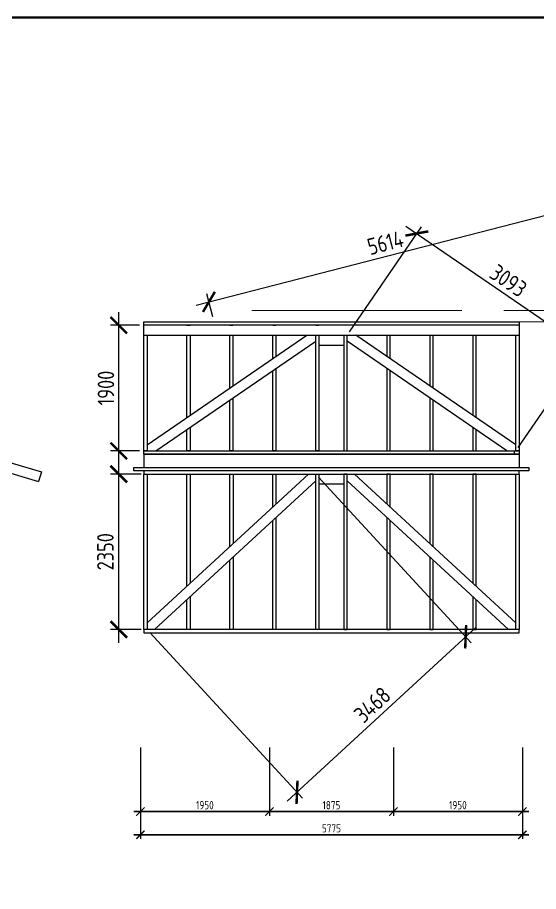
# Model space of a CAD drawing. Header units: millimetres. Extents: x 743280 to 1140305, y -337608 to -106611.
# Drawn here: x 980195 to 988072, y -239035 to -225820 of the extents above; entities that cross this region are included whole.
import ezdxf

# ---------------------------------------------------------------- set-up
doc = ezdxf.new("R2010")
doc.units = ezdxf.units.MM
doc.header["$PDMODE"] = 35
doc.linetypes.add('осевая', pattern=[50.8, 31.75, -6.35, 6.35, -6.35])
doc.layers.get('Defpoints').update_dxf_attribs({"color": 9})
for name, color, linetype, lineweight in [('ОСЕВЫЕ', 150, 'осевая', 13), ('ОСНОВНЫЕ', 7, 'Continuous', 30), ('РАЗМЕРЫ', 42, 'Continuous', 13), ('Сварка', 102, 'Continuous', 13)]:
    doc.layers.add(name, color=color, linetype=linetype, lineweight=lineweight)
doc.styles.add('GOST 2.304', font='CS_Gost2304.shx')
doc.dimstyles.new('СПДС', dxfattribs={"dimtxt": 2.5, "dimasz": 2.5, "dimexe": 1.25, "dimexo": 0.625, "dimtad": 1, "dimdec": 0, "dimtxsty": 'GOST 2.304', "dimblk": 'ARCHTICK', "dimblk1": 'ARCHTICK', "dimblk2": 'ARCHTICK', "dimcen": 2.5, "dimdle": 2, "dimadec": 0, "dimazin": 2, "dimtfac": 0.75, "dimtdec": 4, "dimtmove": 1, "dimatfit": 3, "dimfxl": 1, "dimtolj": 1, "dimarcsym": 1})

# ---------------------------------------------------------------- blocks, each defined once
blk = doc.blocks.new('_ArchTick')
at = {"color": 0, "linetype": 'ByBlock', "const_width": 0.15}
blk.add_lwpolyline([(-0.5, -0.5), (0.5, 0.5)], dxfattribs=at)
blk = doc.blocks.new('*D60')
at = {"layer": 'Defpoints', "color": 0, "ltscale": 100, "transparency": 16777216}
for p in [(988526, -228721), (988599, -229005), (983162, -230404)]:
    blk.add_point(p, dxfattribs=at)
at = {"layer": 'РАЗМЕРЫ', "color": 0, "lineweight": -2, "ltscale": 100, "transparency": 16777216}
for p, q in [((988584, -228944), (988495, -228600)), ((982895, -230170), (988720, -228671)), ((983146, -230344), (983058, -229999))]:
    blk.add_line(p, q, dxfattribs=at)
at = {"layer": 'РАЗМЕРЫ', "color": 0, "lineweight": -2, "ltscale": 100, "transparency": 16777216, "xscale": 250, "yscale": 250, "zscale": 250}
for p, rotation in [((988526, -228721), 14.42975224969767), ((983089, -230120), 194.4297522496977)]:
    blk.add_blockref('_ArchTick', p, dxfattribs=dict(at, rotation=rotation))
at = {"layer": 'РАЗМЕРЫ', "color": 0, "ltscale": 100, "transparency": 16777216, "insert": (985758, -229227), "char_height": 250, "attachment_point": 5, "rotation": 14.4298, "style": 'GOST 2.304'}
blk.add_mtext('\\A1;5614', dxfattribs=at)
blk = doc.blocks.new('*D61')
at = {"layer": 'Defpoints', "color": 0, "ltscale": 100, "transparency": 16777216}
for p in [(984703, -232723), (982153, -235073), (986971, -235184)]:
    blk.add_point(p, dxfattribs=at)
at = {"layer": 'РАЗМЕРЫ', "color": 0, "lineweight": -2, "ltscale": 100, "transparency": 16777216}
for p, q in [((984745, -232769), (987056, -235276)), ((984274, -237670), (987118, -235049)), ((982195, -235119), (984506, -237626))]:
    blk.add_line(p, q, dxfattribs=at)
at = {"layer": 'РАЗМЕРЫ', "color": 0, "lineweight": -2, "ltscale": 100, "transparency": 16777216, "xscale": 250, "yscale": 250, "zscale": 250}
for p, rotation in [((986971, -235184), 42.66269414087618), ((984421, -237534), 222.6626941408762)]:
    blk.add_blockref('_ArchTick', p, dxfattribs=dict(at, rotation=rotation))
at = {"layer": 'РАЗМЕРЫ', "color": 0, "ltscale": 100, "transparency": 16777216, "insert": (985561, -236212), "char_height": 250, "attachment_point": 5, "rotation": 42.6627, "style": 'GOST 2.304'}
blk.add_mtext('\\A1;3468', dxfattribs=at)
blk = doc.blocks.new('*D62')
at = {"layer": 'Defpoints', "color": 0, "ltscale": 100, "transparency": 16777216}
for p in [(981726, -232723), (982128, -232723), (982128, -235073)]:
    blk.add_point(p, dxfattribs=at)
at = {"layer": 'РАЗМЕРЫ', "color": 0, "lineweight": -2, "ltscale": 100, "transparency": 16777216}
for p, q in [((981726, -235273), (981726, -232523)), ((982066, -232723), (981601, -232723)), ((982066, -235073), (981601, -235073))]:
    blk.add_line(p, q, dxfattribs=at)
at = {"layer": 'РАЗМЕРЫ', "color": 0, "lineweight": -2, "ltscale": 100, "transparency": 16777216, "xscale": 250, "yscale": 250, "zscale": 250}
for p, rotation in [((981726, -232723), 90), ((981726, -235073), 270)]:
    blk.add_blockref('_ArchTick', p, dxfattribs=dict(at, rotation=rotation))
at = {"layer": 'РАЗМЕРЫ', "color": 0, "ltscale": 100, "transparency": 16777216, "insert": (981524, -233898), "char_height": 250, "attachment_point": 5, "rotation": 90, "style": 'GOST 2.304'}
blk.add_mtext('\\A1;2350', dxfattribs=at)
blk = doc.blocks.new('*D63')
at = {"layer": 'Defpoints', "color": 0, "ltscale": 100, "transparency": 16777216}
for p in [(981726, -230473), (982103, -230473), (982103, -232373)]:
    blk.add_point(p, dxfattribs=at)
at = {"layer": 'РАЗМЕРЫ', "color": 0, "lineweight": -2, "ltscale": 100, "transparency": 16777216}
for p, q in [((981726, -232573), (981726, -230273)), ((982041, -230473), (981601, -230473)), ((982041, -232373), (981601, -232373))]:
    blk.add_line(p, q, dxfattribs=at)
at = {"layer": 'РАЗМЕРЫ', "color": 0, "lineweight": -2, "ltscale": 100, "transparency": 16777216, "xscale": 250, "yscale": 250, "zscale": 250}
for p, rotation in [((981726, -230473), 90), ((981726, -232373), 270)]:
    blk.add_blockref('_ArchTick', p, dxfattribs=dict(at, rotation=rotation))
at = {"layer": 'РАЗМЕРЫ', "color": 0, "ltscale": 100, "transparency": 16777216, "insert": (981532, -231423), "char_height": 250, "attachment_point": 5, "rotation": 90, "style": 'GOST 2.304'}
blk.add_mtext('\\A1;1900', dxfattribs=at)
blk = doc.blocks.new('*D64')
at = {"layer": 'Defpoints', "color": 0, "ltscale": 100, "transparency": 16777216}
for p in [(985178, -230623), (988783, -230836), (987728, -232373)]:
    blk.add_point(p, dxfattribs=at)
at = {"layer": 'РАЗМЕРЫ', "color": 0, "lineweight": -2, "ltscale": 100, "transparency": 16777216}
for p, q in [((985213, -230572), (986304, -228983)), ((986068, -228973), (988948, -230949)), ((987763, -232322), (988854, -230733))]:
    blk.add_line(p, q, dxfattribs=at)
at = {"layer": 'РАЗМЕРЫ', "color": 0, "lineweight": -2, "ltscale": 100, "transparency": 16777216, "xscale": 250, "yscale": 250, "zscale": 250}
for p, rotation in [((986233, -229086), 145.5399292976562), ((988783, -230836), 325.5399292976563)]:
    blk.add_blockref('_ArchTick', p, dxfattribs=dict(at, rotation=rotation))
at = {"layer": 'РАЗМЕРЫ', "color": 0, "ltscale": 100, "transparency": 16777216, "insert": (987618, -229800), "char_height": 250, "attachment_point": 5, "rotation": 325.5399, "style": 'GOST 2.304'}
blk.add_mtext('\\A1;3093', dxfattribs=at)
blk = doc.blocks.new('*D178')
at = {"layer": 'Defpoints', "color": 0, "transparency": 16777216}
for p in [(982053, -236827), (987828, -236827), (987828, -238177)]:
    blk.add_point(p, dxfattribs=at)
at = {"layer": 'РАЗМЕРЫ', "color": 0, "lineweight": -2, "transparency": 16777216}
for p, q in [((982053, -236858), (982053, -238239)), ((987828, -236858), (987828, -238239)), ((981953, -238177), (987928, -238177))]:
    blk.add_line(p, q, dxfattribs=at)
at = {"layer": 'РАЗМЕРЫ', "color": 0, "lineweight": -2, "transparency": 16777216, "xscale": 125, "yscale": 125, "zscale": 125, "rotation": 180}
blk.add_blockref('_ArchTick', (982053, -238177), dxfattribs=at)
at = {"layer": 'РАЗМЕРЫ', "color": 0, "lineweight": -2, "transparency": 16777216, "xscale": 125, "yscale": 125, "zscale": 125}
blk.add_blockref('_ArchTick', (987828, -238177), dxfattribs=at)
at = {"layer": 'РАЗМЕРЫ', "color": 0, "transparency": 16777216, "insert": (984941, -238080), "char_height": 125, "attachment_point": 5, "style": 'GOST 2.304'}
blk.add_mtext('\\A1;5775', dxfattribs=at)
blk = doc.blocks.new('*D179')
at = {"layer": 'Defpoints', "color": 0, "transparency": 16777216}
for p in [(985878, -236827), (987828, -236827), (987828, -237827)]:
    blk.add_point(p, dxfattribs=at)
at = {"layer": 'РАЗМЕРЫ', "color": 0, "lineweight": -2, "transparency": 16777216}
for p, q in [((985878, -236858), (985878, -237889)), ((987828, -236858), (987828, -237889)), ((985778, -237827), (987928, -237827))]:
    blk.add_line(p, q, dxfattribs=at)
at = {"layer": 'РАЗМЕРЫ', "color": 0, "lineweight": -2, "transparency": 16777216, "xscale": 125, "yscale": 125, "zscale": 125, "rotation": 180}
blk.add_blockref('_ArchTick', (985878, -237827), dxfattribs=at)
at = {"layer": 'РАЗМЕРЫ', "color": 0, "lineweight": -2, "transparency": 16777216, "xscale": 125, "yscale": 125, "zscale": 125}
blk.add_blockref('_ArchTick', (987828, -237827), dxfattribs=at)
at = {"layer": 'РАЗМЕРЫ', "color": 0, "transparency": 16777216, "insert": (986853, -237729), "char_height": 125, "attachment_point": 5, "style": 'GOST 2.304'}
blk.add_mtext('\\A1;1950', dxfattribs=at)
blk = doc.blocks.new('*D180')
at = {"layer": 'Defpoints', "color": 0, "transparency": 16777216}
for p in [(984003, -236827), (985878, -236827), (985878, -237827)]:
    blk.add_point(p, dxfattribs=at)
at = {"layer": 'РАЗМЕРЫ', "color": 0, "lineweight": -2, "transparency": 16777216}
for p, q in [((984003, -236858), (984003, -237889)), ((985878, -236858), (985878, -237889)), ((983903, -237827), (985978, -237827))]:
    blk.add_line(p, q, dxfattribs=at)
at = {"layer": 'РАЗМЕРЫ', "color": 0, "lineweight": -2, "transparency": 16777216, "xscale": 125, "yscale": 125, "zscale": 125, "rotation": 180}
blk.add_blockref('_ArchTick', (984003, -237827), dxfattribs=at)
at = {"layer": 'РАЗМЕРЫ', "color": 0, "lineweight": -2, "transparency": 16777216, "xscale": 125, "yscale": 125, "zscale": 125}
blk.add_blockref('_ArchTick', (985878, -237827), dxfattribs=at)
at = {"layer": 'РАЗМЕРЫ', "color": 0, "transparency": 16777216, "insert": (984941, -237730), "char_height": 125, "attachment_point": 5, "style": 'GOST 2.304'}
blk.add_mtext('\\A1;1875', dxfattribs=at)
blk = doc.blocks.new('*D181')
at = {"layer": 'Defpoints', "color": 0, "transparency": 16777216}
for p in [(982053, -236827), (984003, -236827), (984003, -237827)]:
    blk.add_point(p, dxfattribs=at)
at = {"layer": 'РАЗМЕРЫ', "color": 0, "lineweight": -2, "transparency": 16777216}
for p, q in [((982053, -236858), (982053, -237889)), ((984003, -236858), (984003, -237889)), ((981953, -237827), (984103, -237827))]:
    blk.add_line(p, q, dxfattribs=at)
at = {"layer": 'РАЗМЕРЫ', "color": 0, "lineweight": -2, "transparency": 16777216, "xscale": 125, "yscale": 125, "zscale": 125, "rotation": 180}
blk.add_blockref('_ArchTick', (982053, -237827), dxfattribs=at)
at = {"layer": 'РАЗМЕРЫ', "color": 0, "lineweight": -2, "transparency": 16777216, "xscale": 125, "yscale": 125, "zscale": 125}
blk.add_blockref('_ArchTick', (984003, -237827), dxfattribs=at)
at = {"layer": 'РАЗМЕРЫ', "color": 0, "transparency": 16777216, "insert": (983028, -237729), "char_height": 125, "attachment_point": 5, "style": 'GOST 2.304'}
blk.add_mtext('\\A1;1950', dxfattribs=at)
blk = doc.blocks.new('*D182')
at = {"layer": 'Defpoints', "color": 0, "transparency": 16777216}
for p in [(982053, -236827), (987828, -236827), (982053, -238177)]:
    blk.add_point(p, dxfattribs=at)
at = {"layer": 'РАЗМЕРЫ', "color": 0, "lineweight": -2, "transparency": 16777216}
for p, q in [((982053, -236858), (982053, -238239)), ((987828, -236858), (987828, -238239)), ((987928, -238177), (981953, -238177))]:
    blk.add_line(p, q, dxfattribs=at)
at = {"layer": 'РАЗМЕРЫ', "color": 0, "lineweight": -2, "transparency": 16777216, "xscale": 125, "yscale": 125, "zscale": 125, "rotation": 180}
blk.add_blockref('_ArchTick', (982053, -238177), dxfattribs=at)
at = {"layer": 'РАЗМЕРЫ', "color": 0, "lineweight": -2, "transparency": 16777216, "xscale": 125, "yscale": 125, "zscale": 125}
blk.add_blockref('_ArchTick', (987828, -238177), dxfattribs=at)
at = {"layer": 'РАЗМЕРЫ', "color": 0, "transparency": 16777216, "insert": (984941, -238080), "char_height": 125, "attachment_point": 5, "style": 'GOST 2.304'}
blk.add_mtext('\\A1;5775', dxfattribs=at)
blk = doc.blocks.new('*D183')
at = {"layer": 'Defpoints', "color": 0, "transparency": 16777216}
for p in [(985878, -236827), (987828, -236827), (985878, -237827)]:
    blk.add_point(p, dxfattribs=at)
at = {"layer": 'РАЗМЕРЫ', "color": 0, "lineweight": -2, "transparency": 16777216}
for p, q in [((985878, -236858), (985878, -237889)), ((987828, -236858), (987828, -237889)), ((987928, -237827), (985778, -237827))]:
    blk.add_line(p, q, dxfattribs=at)
at = {"layer": 'РАЗМЕРЫ', "color": 0, "lineweight": -2, "transparency": 16777216, "xscale": 125, "yscale": 125, "zscale": 125, "rotation": 180}
blk.add_blockref('_ArchTick', (985878, -237827), dxfattribs=at)
at = {"layer": 'РАЗМЕРЫ', "color": 0, "lineweight": -2, "transparency": 16777216, "xscale": 125, "yscale": 125, "zscale": 125}
blk.add_blockref('_ArchTick', (987828, -237827), dxfattribs=at)
at = {"layer": 'РАЗМЕРЫ', "color": 0, "transparency": 16777216, "insert": (986853, -237729), "char_height": 125, "attachment_point": 5, "style": 'GOST 2.304'}
blk.add_mtext('\\A1;1950', dxfattribs=at)
blk = doc.blocks.new('*D184')
at = {"layer": 'Defpoints', "color": 0, "transparency": 16777216}
for p in [(984003, -236827), (985878, -236827), (984003, -237827)]:
    blk.add_point(p, dxfattribs=at)
at = {"layer": 'РАЗМЕРЫ', "color": 0, "lineweight": -2, "transparency": 16777216}
for p, q in [((984003, -236858), (984003, -237889)), ((985878, -236858), (985878, -237889)), ((985978, -237827), (983903, -237827))]:
    blk.add_line(p, q, dxfattribs=at)
at = {"layer": 'РАЗМЕРЫ', "color": 0, "lineweight": -2, "transparency": 16777216, "xscale": 125, "yscale": 125, "zscale": 125, "rotation": 180}
blk.add_blockref('_ArchTick', (984003, -237827), dxfattribs=at)
at = {"layer": 'РАЗМЕРЫ', "color": 0, "lineweight": -2, "transparency": 16777216, "xscale": 125, "yscale": 125, "zscale": 125}
blk.add_blockref('_ArchTick', (985878, -237827), dxfattribs=at)
at = {"layer": 'РАЗМЕРЫ', "color": 0, "transparency": 16777216, "insert": (984941, -237730), "char_height": 125, "attachment_point": 5, "style": 'GOST 2.304'}
blk.add_mtext('\\A1;1875', dxfattribs=at)
blk = doc.blocks.new('*D185')
at = {"layer": 'Defpoints', "color": 0, "transparency": 16777216}
for p in [(982053, -236827), (984003, -236827), (982053, -237827)]:
    blk.add_point(p, dxfattribs=at)
at = {"layer": 'РАЗМЕРЫ', "color": 0, "lineweight": -2, "transparency": 16777216}
for p, q in [((982053, -236858), (982053, -237889)), ((984003, -236858), (984003, -237889)), ((984103, -237827), (981953, -237827))]:
    blk.add_line(p, q, dxfattribs=at)
at = {"layer": 'РАЗМЕРЫ', "color": 0, "lineweight": -2, "transparency": 16777216, "xscale": 125, "yscale": 125, "zscale": 125, "rotation": 180}
blk.add_blockref('_ArchTick', (982053, -237827), dxfattribs=at)
at = {"layer": 'РАЗМЕРЫ', "color": 0, "lineweight": -2, "transparency": 16777216, "xscale": 125, "yscale": 125, "zscale": 125}
blk.add_blockref('_ArchTick', (984003, -237827), dxfattribs=at)
at = {"layer": 'РАЗМЕРЫ', "color": 0, "transparency": 16777216, "insert": (983028, -237729), "char_height": 125, "attachment_point": 5, "style": 'GOST 2.304'}
blk.add_mtext('\\A1;1950', dxfattribs=at)

msp = doc.modelspace()

# ---------------------------------------------------------------- linework, layer by layer
at = {"layer": 'ОСЕВЫЕ', "ltscale": 100}
for p, q in [((983739.7, -230250.2), (1003190.8, -230250.2)), ((983889.7, -230423.3), (997778.1, -230423.3))]:
    msp.add_line(p, q, dxfattribs=at)
at = {"layer": 'ОСНОВНЫЕ', "ltscale": 100}
for p, q in [((982103.1, -230623.3), (987778.1, -230623.3)), ((982153.1, -232282.3), (984570.5, -230623.3)), ((982285.6, -232373.3), (984703, -230714.3)), ((987595.5, -232373.3), (985178.1, -230714.3)), ((987728.1, -232282.3), (985310.7, -230623.3)), ((984753, -230773.3), (985128.1, -230773.3)), ((978164.7, -231973.3), (980557.8, -232691.2)), ((978164.7, -232129.9), (980514.7, -232834.9)), ((982103.1, -232423.3), (982103.1, -232223.3)), ((982103.1, -232423.3), (987778.1, -232423.3)), ((982103.1, -232423.3), (982103.1, -232623.3)), ((982153.1, -232373.2), (982153.1, -232373.3)), ((987704.3, -232373.3), (987704.3, -232423.3)), ((987728.1, -232373.2), (987728.1, -232373.3)), ((987778.1, -232423.3), (987778.1, -232623.3)), ((980557.8, -232691.2), (980514.7, -232834.9)), ((982153.1, -234971.8), (984592.4, -232723.3)), ((982264.3, -235073.3), (984703.1, -232825.3)), ((987616.9, -235073.3), (985178.1, -232825.3)), ((987728.1, -234971.8), (985288.7, -232723.3)), ((984753, -232873.3), (985128.1, -232873.3)), ((982102.8, -235018.1), (982103.1, -235017.9))]:
    msp.add_line(p, q, dxfattribs=at)
for points in [[(982153.1, -230623.3), (982153.1, -232373.3), (982103.1, -232373.3), (982103.1, -230423.3)], [(987728.1, -230473.3), (982103.1, -230473.3), (982103.1, -230423.3), (987778.1, -230423.3), (987778.1, -230473.3), (985339.6, -230473.3)], [(987778.1, -230423.3), (987778.1, -232373.3), (987728.1, -232373.3), (987728.1, -230623.3)], [(982753.1, -230473.3), (982803.1, -230473.3)], [(983403.1, -230473.3), (983453, -230473.3)], [(984053, -230473.3), (984103, -230473.3)], [(984703, -230473.3), (984753, -230473.3)], [(985178.1, -230473.3), (985128.1, -230473.3)], [(985828.1, -230473.3), (985778.1, -230473.3)], [(986478.1, -230473.3), (986428.1, -230473.3)], [(987128.1, -230473.3), (987078.1, -230473.3)], [(982753.1, -231870.6), (982753.1, -230623.3)], [(982803.1, -230623.3), (982803.1, -231836.3)], [(983403.1, -231424.5), (983403.1, -230623.3)], [(983453, -230623.3), (983453, -231390.2)], [(984053, -230978.4), (984053, -230623.3)], [(984103, -230623.3), (984103, -230944.1)], [(984753, -230623.3), (984753, -232373.2), (984703, -232373.2), (984703, -230623.3)], [(985128.1, -230623.3), (985128.1, -232373.2), (985178.1, -232373.2), (985178.1, -230623.3)], [(985778.1, -230623.3), (985778.1, -230944.1)], [(985828.1, -230978.4), (985828.1, -230623.3)], [(986428.1, -230623.3), (986428.1, -231390.2)], [(986478.1, -231424.5), (986478.1, -230623.3)], [(987078.1, -230623.3), (987078.1, -231836.3)], [(987128.1, -231870.6), (987128.1, -230623.3)], [(984103, -231126), (984103, -232373.2), (984053, -232373.2), (984053, -231160.3)], [(985778.1, -231126), (985778.1, -232373.2), (985828.1, -232373.2), (985828.1, -231160.3)], [(983453, -231572.1), (983453, -232373.2), (983403.1, -232373.2), (983403.1, -231606.4)], [(986428.1, -231572.1), (986428.1, -232373.2), (986478.1, -232373.2), (986478.1, -231606.4)], [(982803.1, -232018.2), (982803.1, -232373.2), (982753.1, -232373.2), (982753.1, -232052.5)], [(987078.1, -232018.2), (987078.1, -232373.2), (987128.1, -232373.2), (987128.1, -232052.5)], [(987704.3, -232373.3), (987778.1, -232373.3), (987778.1, -232423.3), (982103.1, -232423.3), (982103.1, -232373.3), (982176.9, -232373.3)], [(982153.1, -232373.3), (987704.3, -232373.3)], [(985278.1, -232723.3), (987778.1, -232723.3), (987778.1, -232673.3), (982103.1, -232673.3), (982103.1, -232723.3), (987728.1, -232723.3)], [(982753.1, -234418.7), (982753.1, -232723.3), (982803.1, -232723.3), (982803.1, -234372.6)], [(983403.1, -233819.6), (983403.1, -232723.3), (983453.1, -232723.3), (983453.1, -233773.5)], [(984053.1, -233220.4), (984053.1, -232723.3), (984103.1, -232723.3), (984103.1, -233174.3)], [(985828.1, -233220.4), (985828.1, -232723.3), (985778.1, -232723.3), (985778.1, -233174.3)], [(986478.1, -233819.6), (986478.1, -232723.3), (986428.1, -232723.3), (986428.1, -233773.5)], [(987128.1, -234418.7), (987128.1, -232723.3), (987078.1, -232723.3), (987078.1, -234372.6)], [(984103.1, -233378.3), (984103.1, -235073.3), (984053.1, -235073.3), (984053.1, -233424.4)], [(985778.1, -233378.3), (985778.1, -235073.3), (985828.1, -235073.3), (985828.1, -233424.4)], [(983453.1, -233977.5), (983453.1, -235073.3), (983403.1, -235073.3), (983403.1, -234023.6)], [(986428.1, -233977.5), (986428.1, -235073.3), (986478.1, -235073.3), (986478.1, -234023.6)], [(982803.1, -234576.6), (982803.1, -235073.3), (982753.1, -235073.3), (982753.1, -234622.7)], [(987078.1, -234576.6), (987078.1, -235073.3), (987128.1, -235073.3), (987128.1, -234622.7)], [(982204.1, -235073.3), (982103.1, -235073.3), (982103.1, -235123.3), (987778.1, -235123.3), (987778.1, -235073.3), (987677, -235073.3)], [(987677, -235073.3), (982204.1, -235073.3)]]:
    msp.add_lwpolyline(points, dxfattribs=at)
for points in [[(981953.1, -232623.3), (987928.1, -232623.3), (987928.1, -232673.3), (981953.1, -232673.3)], [(982103.1, -232723.3), (982153.1, -232723.3), (982153.1, -235073.3), (982103.1, -235073.3)], [(984703.1, -232723.3), (984753.1, -232723.3), (984753.1, -235073.3), (984703.1, -235073.3)], [(985178.1, -232723.3), (985128.1, -232723.3), (985128.1, -235073.3), (985178.1, -235073.3)], [(987728.1, -232723.3), (987778.1, -232723.3), (987778.1, -235073.3), (987728.1, -235073.3)]]:
    msp.add_lwpolyline(points, close=True, dxfattribs=at)
at = {"layer": 'Сварка', "lineweight": 100, "ltscale": 100}
msp.add_lwpolyline([(950830, -225820), (1014607.6, -225820), (1014607.6, -252250), (950830, -252250)], close=True, dxfattribs=at)

# ---------------------------------------------------------------- dimensions: what is measured, and where the dimension line sits
at = {"layer": 'РАЗМЕРЫ', "ltscale": 100}
for p1, p2, distance, picture, middle in [((983162, -230404), (988599.1, -229005), 293.2, '*D60', (985757.6, -229227)), ((985178.1, -230623.3), (987728.1, -232373.2), 1864.5, '*D64', (987618.3, -229800.4)), ((982103.1, -232373.3), (982103.1, -230473.3), 376.7, '*D63', (981531.6, -231423.3)), ((982128.1, -235073.3), (982128.1, -232723.3), 401.7, '*D62', (981524, -233898.3)), ((982153.1, -235073.3), (984703.1, -232723.3), -3346.8, '*D61', (985560.6, -236212.4))]:
    dim = msp.add_aligned_dim(p1=p1, p2=p2, distance=distance, dimstyle='СПДС', override={"dimscale": 100}, dxfattribs=at)
    dim.commit()
    dim.dimension.update_dxf_attribs({"geometry": picture, "text_midpoint": middle})
at = {"layer": 'РАЗМЕРЫ'}
for base, p1, p2, override, picture, middle in [((987828.1, -238176.6), (982053.1, -236826.6), (987828.1, -236826.6), {"dimscale": 50, "dimlfac": 1, "dimtxsty": 'GOST 2.304', "dimblk1": 'ArchTick', "dimblk2": 'ArchTick', "dimsah": 1, "dimtolj": 1}, '*D178', (984940.6, -238080.2)), ((984003.1, -237826.6), (982053.1, -236826.6), (984003.1, -236826.6), {"dimscale": 50, "dimlfac": 1, "dimtxsty": 'GOST 2.304', "dimblk1": 'ArchTick', "dimblk2": 'ArchTick', "dimsah": 1, "dimtolj": 1}, '*D181', (983028.1, -237729.2)), ((982053.1, -238176.6), (987828.1, -236826.6), (982053.1, -236826.6), {"dimscale": 50}, '*D182', (984940.6, -238080.2)), ((982053.1, -237826.6), (984003.1, -236826.6), (982053.1, -236826.6), {"dimscale": 50}, '*D185', (983028.1, -237729.2)), ((985878.1, -237826.6), (984003.1, -236826.6), (985878.1, -236826.6), {"dimscale": 50, "dimlfac": 1, "dimtxsty": 'GOST 2.304', "dimblk1": 'ArchTick', "dimblk2": 'ArchTick', "dimsah": 1, "dimtolj": 1}, '*D180', (984940.6, -237730.2)), ((984003.1, -237826.6), (985878.1, -236826.6), (984003.1, -236826.6), {"dimscale": 50}, '*D184', (984940.6, -237730.2)), ((987828.1, -237826.6), (985878.1, -236826.6), (987828.1, -236826.6), {"dimscale": 50, "dimlfac": 1, "dimtxsty": 'GOST 2.304', "dimblk1": 'ArchTick', "dimblk2": 'ArchTick', "dimsah": 1, "dimtolj": 1}, '*D179', (986853.1, -237729.2)), ((985878.1, -237826.6), (987828.1, -236826.6), (985878.1, -236826.6), {"dimscale": 50}, '*D183', (986853.1, -237729.2))]:
    dim = msp.add_linear_dim(base=base, p1=p1, p2=p2, dimstyle='СПДС', override=override, dxfattribs=at)
    dim.commit()
    dim.dimension.update_dxf_attribs({"geometry": picture, "text_midpoint": middle})

doc.saveas('drawing.dxf')
